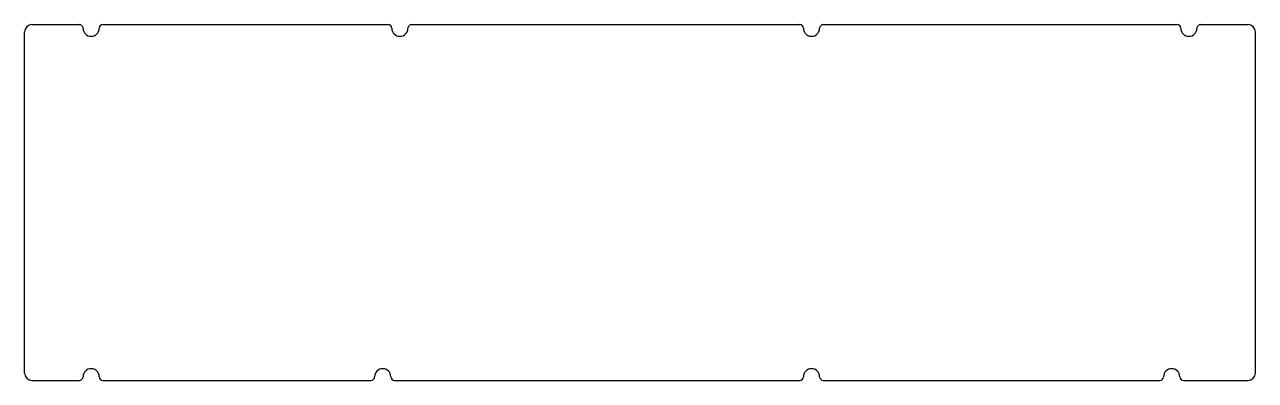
# Model space of a CAD drawing. Extents: x 0 to 342, y 0 to 99.
import ezdxf

# ---------------------------------------------------------------- set-up
doc = ezdxf.new("R2010")
doc.units = 0
doc.layers.add('MODELSKETCH_VISIBLE', color=7, linetype='CONTINUOUS')

msp = doc.modelspace()

# ---------------------------------------------------------------- linework, layer by layer
at = {"layer": 'MODELSKETCH_VISIBLE'}
for p, q in [((0, 2), (0, 96.75)), ((2, 98.75), (15.225, 98.75)), ((21.725, 98.75), (100.95, 98.75)), ((107.45, 98.75), (215.25, 98.75)), ((221.75, 98.75), (320.025, 98.75)), ((326.525, 98.75), (339.75, 98.75)), ((341.75, 2), (341.75, 96.75)), ((2, 0), (15.225, 0)), ((21.725, 0), (96.1875, 0)), ((102.6875, 0), (215.25, 0)), ((221.75, 0), (315.2625, 0)), ((321.7625, 0), (339.75, 0))]:
    msp.add_line(p, q, dxfattribs=at)
for centre, radius, start, end in [((2, 96.75), 2, 90, 180), ((15.225, 97.75), 1, 0, 90), ((18.475, 97.75), 2.25, 180, 0), ((21.725, 97.75), 1, 90, 180), ((100.95, 97.75), 1, 0, 90), ((104.2, 97.75), 2.25, 180, 0), ((107.45, 97.75), 1, 90, 180), ((215.25, 97.75), 1, 0, 90), ((218.5, 97.75), 2.25, 180, 0), ((221.75, 97.75), 1, 90, 180), ((320.025, 97.75), 1, 0, 90), ((323.275, 97.75), 2.25, 180, 0), ((326.525, 97.75), 1, 90, 180), ((339.75, 96.75), 2, 0, 90), ((2, 2), 2, 180, 270), ((15.225, 1), 1, 270, 0), ((18.475, 1), 2.25, 0, 180), ((21.725, 1), 1, 180, 270), ((96.1875, 1), 1, 270, 0), ((99.4375, 1), 2.25, 0, 180), ((102.6875, 1), 1, 180, 270), ((215.25, 1), 1, 270, 0), ((218.5, 1), 2.25, 0, 180), ((221.75, 1), 1, 180, 270), ((315.2625, 1), 1, 270, 0), ((318.5125, 1), 2.25, 0, 180), ((321.7625, 1), 1, 180, 270), ((339.75, 2), 2, 270, 0)]:
    msp.add_arc(centre, radius, start, end, dxfattribs=at)

doc.saveas('drawing.dxf')
